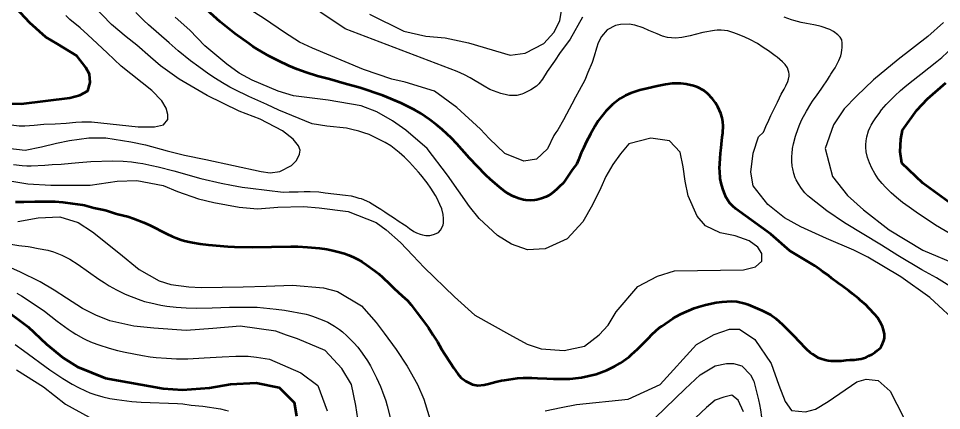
# Model space of a CAD drawing. Header units: metres. Extents: x 552626 to 559174, y 1843804 to 1852371.
# Drawn here: x 557821 to 558349, y 1849595 to 1849819 of the extents above; entities that cross this region are included whole.
import ezdxf

# ---------------------------------------------------------------- set-up
doc = ezdxf.new("R2010")
doc.units = ezdxf.units.M
doc.header["$LTSCALE"] = 6.8
doc.layers.add('1', color=7, linetype='Continuous', lineweight=25)
doc.layers.add('2', color=7, linetype='Continuous', lineweight=53)

msp = doc.modelspace()

# ---------------------------------------------------------------- linework, layer by layer
at = {"layer": '1'}
for points in [[(558021.88, 1849821.62), (558041.38, 1849811.9), (558054.06, 1849808.99), (558065.1, 1849808.07), (558078.54, 1849805.24), (558102.24, 1849798.19), (558110.99, 1849799.32), (558121.55, 1849804.78), (558127.25, 1849811.09), (558130.73, 1849817.79), (558134.95, 1849843.74)], [(558143.67, 1849819.99), (558136.58, 1849807.28), (558135.23, 1849805.26), (558130.93, 1849799.68), (558127.73, 1849794.77), (558123.53, 1849788.84), (558120.81, 1849784.47), (558118.8, 1849781.78), (558117.37, 1849780.44), (558114.19, 1849778.28), (558110.79, 1849776.59), (558109.9, 1849776.22), (558109.04, 1849775.91), (558106.11, 1849775.14), (558103, 1849775.03), (558102.03, 1849775.12), (558101.01, 1849775.28), (558096.92, 1849776.29), (558092.8, 1849777.75), (558090.75, 1849778.64), (558087.5, 1849780.38), (558079.33, 1849785.19), (558076.11, 1849786.93), (558071.9, 1849788.88), (558007.88, 1849813.17), (557979.41, 1849832.55)], [(557813.07, 1849745.17), (557824.67, 1849743.8), (557834.09, 1849745.78), (557842.6, 1849747.79), (557850.02, 1849749.28), (557861.02, 1849750.93), (557870.92, 1849750.91), (557885.07, 1849748.68), (557893.62, 1849746.96), (557906, 1849743.37), (557915.8, 1849740.89), (557928.02, 1849738.57), (557959.86, 1849731.6), (557965.01, 1849730.9), (557970.41, 1849731.6), (557977.21, 1849735.12), (557980.02, 1849737.94), (557981.66, 1849741.46), (557982.13, 1849743.8), (557981.19, 1849746.38), (557978.14, 1849750.14), (557971.93, 1849754.93), (557959.2, 1849761.57), (557947.11, 1849766.09), (557928.85, 1849775.06), (557912.84, 1849784.53), (557902.2, 1849792.06), (557896.49, 1849797.06), (557888.5, 1849803.86), (557882.42, 1849808.69), (557874.01, 1849815.82), (557863.36, 1849826.82)], [(558146.82, 1849788.26), (558145.03, 1849783.95), (558141.8, 1849778.02), (558139.69, 1849774.13), (558137.58, 1849770.24), (558134.5, 1849764.51), (558132.8, 1849761.12), (558129.52, 1849755.55), (558128.52, 1849753.89), (558127.35, 1849752.2), (558123.6, 1849744.69), (558117.3, 1849738.7), (558110.23, 1849737.63), (558099.32, 1849741.91), (558090.23, 1849750.51), (558085.24, 1849755.85), (558071.85, 1849768.33), (558059.09, 1849777.54), (558042.28, 1849782.81), (558034.63, 1849784.5), (558018.44, 1849789.98), (557989.13, 1849802.17), (557981.78, 1849805.7), (557973.04, 1849811.25), (557961.61, 1849818.94), (557952.31, 1849824.95)], [(557816.6, 1849758.26), (557821.28, 1849757.84), (557824.47, 1849757.79), (557829.75, 1849758.15), (557835.33, 1849758.68), (557841.75, 1849758.99), (557848.18, 1849759.21), (557853.66, 1849759.93), (557857.11, 1849760.14), (557862.59, 1849760.04), (557889.44, 1849757.24), (557898.61, 1849757.24), (557903.9, 1849758.29), (557906.37, 1849761.47), (557906.37, 1849764.29), (557905.31, 1849767.82), (557902.85, 1849772.06), (557897.2, 1849778.06), (557879.66, 1849791.85), (557871.52, 1849799.53), (557863.28, 1849807.42), (557860.56, 1849809.91), (557856.13, 1849813.77), (557850.31, 1849818.65), (557847.88, 1849820.84)], [(557919.27, 1849795), (557912.22, 1849800.76), (557907.07, 1849805.2), (557895.36, 1849815.52), (557892.61, 1849818.11), (557888.03, 1849822.66)], [(558165.43, 1849741.79), (558161, 1849735.62), (558157.16, 1849728.75), (558154.3, 1849722.25), (558149.37, 1849712.55), (558143.93, 1849702.8), (558135.03, 1849693.03), (558122.29, 1849687.45), (558112.33, 1849686.82), (558103.09, 1849690.01), (558095.06, 1849695), (558084.56, 1849704.72), (558079, 1849711.67), (558066.41, 1849729.51), (558054.75, 1849744.77), (558042.61, 1849755.33), (558035.05, 1849760.64), (558025.98, 1849765.76), (558017.11, 1849769.12), (557998.07, 1849772.46), (557978.37, 1849774.96), (557969.58, 1849777.55), (557954.58, 1849783.93), (557947.17, 1849787.96), (557940.15, 1849793.07), (557927.5, 1849803.58), (557918.89, 1849812.49), (557910.45, 1849819.88)], [(558278.93, 1849815), (558276.23, 1849815.51), (558272.05, 1849816.22), (558268.97, 1849816.87), (558264.74, 1849817.93), (558263.42, 1849818.33), (558259.23, 1849819.85)], [(558308.93, 1849758.07), (558310.09, 1849760), (558311.74, 1849762.42), (558313.48, 1849764.89), (558314.97, 1849766.84), (558317.63, 1849769.9), (558320.03, 1849772.43), (558322.51, 1849774.95), (558325.81, 1849778.04), (558328.18, 1849780.06), (558331.23, 1849782.51), (558337.49, 1849787.29), (558346.61, 1849794.47), (558349.36, 1849796.9), (558359.19, 1849805.99), (558363.43, 1849810.35), (558368.27, 1849814.78), (558373.59, 1849820.63)], [(558360.27, 1849643.16), (558342.57, 1849659.51), (558325.91, 1849671.36), (558307.13, 1849682.58), (558299.08, 1849686.67), (558283.39, 1849693.35), (558268.75, 1849699.9), (558259.28, 1849705.12), (558249.91, 1849712.78), (558241.35, 1849723.5), (558240.19, 1849731.34), (558241.39, 1849742.15), (558244.45, 1849751.49), (558247.27, 1849754.12), (558247.85, 1849755.46), (558248.72, 1849757.39), (558250.31, 1849761.03), (558251.56, 1849763.64), (558253.49, 1849767.51), (558255.41, 1849771.37), (558256.5, 1849773.78), (558257.54, 1849775.9), (558259.2, 1849778.83), (558260.1, 1849780.57), (558261.27, 1849783.08), (558261.66, 1849784.4), (558262.02, 1849786.08), (558261.97, 1849787.26), (558261.83, 1849788.52), (558261.53, 1849789.58), (558261.18, 1849791), (558259.77, 1849792.93), (558258.25, 1849794.31), (558255.12, 1849796.95), (558254.01, 1849797.83), (558250.14, 1849800.58), (558247.18, 1849802.61), (558243.83, 1849804.77), (558239.46, 1849807.1), (558236.65, 1849808.51), (558232.55, 1849810.13), (558229.78, 1849811.18), (558226.94, 1849812.13), (558223.08, 1849812.42), (558220.8, 1849812.43), (558219.26, 1849812.34), (558212.56, 1849811.12), (558208.31, 1849810.08), (558205.39, 1849809.29), (558202.45, 1849808.68), (558200.67, 1849808.3), (558196.89, 1849807.86), (558192.47, 1849808.27), (558189.55, 1849809.12), (558186.4, 1849810.3), (558181.79, 1849812.33), (558178.53, 1849813.78), (558173.78, 1849815.42), (558170.36, 1849815.85), (558165.46, 1849815.65), (558162.6, 1849815.14), (558157.87, 1849812.68), (558154.56, 1849808.93), (558152.72, 1849805.16), (558151.79, 1849802.14), (558150.48, 1849797.61), (558149.26, 1849794.01), (558146.82, 1849788.26)], [(558355.48, 1849665.16), (558346.44, 1849670.72), (558338.07, 1849675.42), (558324.26, 1849683.64), (558314.82, 1849689.55), (558293.76, 1849702.34), (558283.7, 1849709.08), (558273.72, 1849716.87), (558272.73, 1849717.76), (558271.05, 1849719.48), (558269.09, 1849721.88), (558267.31, 1849724.54), (558266.11, 1849726.78), (558265.54, 1849728.08), (558264.69, 1849730.53), (558264.07, 1849733.14), (558263.83, 1849734.65), (558263.6, 1849737.52), (558263.6, 1849740.43), (558263.69, 1849742), (558264.02, 1849744.77), (558264.55, 1849747.52), (558265.7, 1849751.92), (558267.13, 1849756.2), (558268.12, 1849758.75), (558269.33, 1849761.4), (558271.93, 1849766.24), (558274.41, 1849770.41), (558275.36, 1849771.91), (558278.1, 1849775.44), (558279.03, 1849776.82), (558280.74, 1849779.39), (558281.84, 1849780.97), (558283.25, 1849782.96), (558284.03, 1849784.14), (558285.18, 1849786), (558285.94, 1849787.37), (558287.33, 1849789.53), (558288.34, 1849791.02), (558289.69, 1849793.54), (558290.51, 1849795.18), (558291.58, 1849797.77), (558291.93, 1849799.45), (558292.19, 1849801.21), (558292.32, 1849802.41), (558292.39, 1849804.97), (558292.24, 1849807.05), (558291.26, 1849808.49), (558289.83, 1849809.78), (558287.43, 1849811.69), (558285.28, 1849812.91), (558280.44, 1849814.63), (558278.93, 1849815)], [(558350.48, 1849816.8), (558341.48, 1849808.95), (558324.49, 1849795.68), (558310.26, 1849784.14), (558300.53, 1849774.8), (558293.53, 1849767.43), (558287.38, 1849758.24), (558282.64, 1849744.71), (558286.9, 1849728.86), (558295.49, 1849717.89), (558304.52, 1849709.8), (558319.35, 1849698.26), (558338.55, 1849686.7), (558359.38, 1849677.78)], [(557817.92, 1849735.66), (557823.01, 1849735.07), (557825.6, 1849734.91), (557828.17, 1849734.92), (557835.89, 1849735.17), (557840.19, 1849735.59), (557845.2, 1849735.9), (557851.15, 1849736.47), (557855.3, 1849736.72), (557862.19, 1849737.29), (557874.64, 1849737.71), (557880.77, 1849737.46), (557885.51, 1849737.13), (557889.11, 1849736.65), (557892.03, 1849736.15), (557897.21, 1849735.13), (557900.73, 1849734.32), (557909.83, 1849732), (557925.31, 1849727.68), (557936.95, 1849724.89), (557942.81, 1849723.75), (557948.9, 1849722.71), (557953.61, 1849722.13), (557972.34, 1849719.89), (557975.81, 1849719.93), (557980.99, 1849720.07), (557984.46, 1849720.1), (557987.74, 1849720.11), (557992.87, 1849719.97), (557996.4, 1849719.46), (558008.06, 1849718.06), (558011.2, 1849717.69), (558013.37, 1849717.12), (558015.73, 1849716.39), (558017.03, 1849716.17), (558021.75, 1849714.07), (558026.36, 1849711.22), (558028.23, 1849710.07), (558030.5, 1849708.59), (558031.98, 1849707.58), (558036.04, 1849704.85), (558038.13, 1849703.35), (558041.86, 1849701.04), (558042.74, 1849700.51), (558044.65, 1849698.99), (558047.22, 1849697.28), (558048.67, 1849696.62), (558050.77, 1849695.77), (558052.1, 1849695.37), (558053.96, 1849695.04), (558054.96, 1849695.06), (558056.24, 1849695.03), (558058.46, 1849695.56), (558059.86, 1849696.08), (558061.24, 1849696.79), (558062.46, 1849698.12), (558063.87, 1849700.92), (558064.17, 1849702.33), (558064.16, 1849704.79), (558063.91, 1849706.95), (558063.15, 1849710.33), (558062.14, 1849712.77), (558060.25, 1849716.57), (558059.54, 1849717.95), (558056.88, 1849722.03), (558054.71, 1849725.06), (558051.25, 1849729.78), (558049.9, 1849731.17), (558044.75, 1849737.06), (558041.88, 1849739.83), (558038.83, 1849742.59), (558034.03, 1849746.23), (558030.77, 1849748.32), (558023.13, 1849752.1), (558021.51, 1849752.74), (558018.56, 1849753.77), (558015.61, 1849754.8), (558011.58, 1849755.7), (558008.68, 1849756.37), (557997.36, 1849757.59), (557988.9, 1849759), (557969.95, 1849766.78), (557963.07, 1849769.94), (557952.64, 1849774.56), (557944.58, 1849778.5), (557941.85, 1849779.93), (557937.66, 1849782.37), (557933.72, 1849784.82), (557929.81, 1849787.38), (557924.01, 1849791.45), (557919.27, 1849795)], [(558359.09, 1849693.15), (558345.87, 1849700.99), (558334.67, 1849708.41), (558330.73, 1849711.14), (558326.96, 1849713.93), (558323.47, 1849716.72), (558320.42, 1849719.45), (558317.13, 1849722.7), (558315.21, 1849724.76), (558312.99, 1849727.48), (558311.06, 1849730.42), (558309.4, 1849733.47), (558307.98, 1849736.54), (558306.88, 1849739.67), (558306.19, 1849742.93), (558305.94, 1849745.47), (558305.92, 1849746.82), (558306.11, 1849749.18), (558306.51, 1849751.45), (558307.5, 1849754.86), (558308.37, 1849756.96), (558308.93, 1849758.07)], [(557817.06, 1849726.08), (557826.24, 1849724.56), (557839.31, 1849723.88), (557848.96, 1849723.83), (557861.94, 1849723.9), (557877.25, 1849726.05), (557888.51, 1849726.57), (557903.76, 1849723.69), (557911.87, 1849720.25), (557923.93, 1849715.98), (557932.66, 1849713.89), (557947.12, 1849711.18), (557957.76, 1849710.35), (557969.24, 1849711.15), (557983.97, 1849711.69), (557993.05, 1849710.93), (558009.51, 1849708.71), (558025.54, 1849702.44), (558031.42, 1849698.23), (558039.57, 1849691.07), (558046.6, 1849683.64), (558053.06, 1849676.67), (558070.42, 1849659.89), (558082.17, 1849649.41), (558101.96, 1849638.31), (558112.11, 1849632.79), (558119.99, 1849630.22), (558133.23, 1849629.17), (558144.9, 1849631.67), (558153.29, 1849638.16), (558158.43, 1849643.77), (558163.09, 1849651.37), (558175.45, 1849665.78), (558186.6, 1849671.69), (558196.41, 1849674.75), (558235.83, 1849675.3), (558242.7, 1849677.11), (558246.31, 1849680.36), (558246.31, 1849684.7), (558244.14, 1849688.32), (558239.09, 1849691.93), (558231.14, 1849694.83), (558222.46, 1849696.64), (558214.15, 1849700.61), (558209.45, 1849706.04), (558204.21, 1849717.69), (558202.6, 1849726.13), (558201.41, 1849734.22), (558199.66, 1849742.76), (558193.51, 1849749.26), (558182.92, 1849750.74), (558170.32, 1849747.37), (558165.43, 1849741.79)], [(557820.48, 1849703.07), (557832.07, 1849705.17), (557844.48, 1849705.7), (557855.02, 1849702.4), (557863.22, 1849697.05), (557878.22, 1849685.14), (557889.99, 1849675.56), (557901.28, 1849669.14), (557908.09, 1849666.96), (557918.39, 1849665.7), (557925.5, 1849665.36), (557949.51, 1849665.68), (557962.72, 1849666.04), (557977.7, 1849666.6), (557995.37, 1849665.03), (558003.45, 1849663), (558017.25, 1849654.81), (558025.55, 1849645.22), (558030.23, 1849639.2), (558037.09, 1849629.83), (558043.33, 1849620.26), (558049.3, 1849609.75), (558052.83, 1849601.41), (558057.88, 1849585.22)], [(557815.35, 1849690.34), (557821.11, 1849689.31), (557826.29, 1849688.81), (557827.54, 1849688.62), (557832.04, 1849687.63), (557837.6, 1849686.57), (557840.8, 1849685.63), (557845.63, 1849683.78), (557847.93, 1849682.72), (557850.28, 1849681.39), (557854.94, 1849678.38), (557866.79, 1849670.13), (557869.8, 1849668.14), (557872.84, 1849666.25), (557876.86, 1849663.97), (557881.99, 1849661.46), (557885.4, 1849660.08), (557890.93, 1849658.03), (557893.04, 1849657.34), (557896.59, 1849656.45), (557902.35, 1849655.21), (557905.76, 1849654.58), (557911.06, 1849654), (557916.8, 1849653.58), (557922.57, 1849653.43), (557931.7, 1849653.67), (557941.73, 1849654.09), (557952.73, 1849654.08), (557957.42, 1849653.93), (557968.42, 1849652.96), (557973.09, 1849652.4), (557985.53, 1849649.97), (557986.88, 1849649.61), (557989.23, 1849648.83), (557994.78, 1849646.8), (557997.92, 1849645.42), (557999.88, 1849644.3), (558001.78, 1849643.09), (558004.56, 1849641.17), (558006.27, 1849639.87), (558008.89, 1849637.62), (558012.9, 1849633.64), (558015.07, 1849631.14), (558017.57, 1849627.8), (558020.66, 1849623.29)], [(558016.31, 1849582.52), (558013.89, 1849597.69), (558011.47, 1849609.82), (558006.02, 1849618.92), (557996.35, 1849629.23), (557980.63, 1849635.9), (557974.29, 1849637.93), (557968.12, 1849640.29), (557947.73, 1849643.1), (557932.19, 1849641.83), (557916.76, 1849640.7), (557898.36, 1849641.93), (557886.9, 1849643.18), (557873.17, 1849646.24), (557865.09, 1849649.42), (557857.46, 1849653.17), (557848.41, 1849659.21), (557841.34, 1849663.67), (557833.19, 1849668.52), (557821.6, 1849674.26), (557810.24, 1849679.13)], [(557819.9, 1849662.09), (557822.65, 1849660.46), (557827.51, 1849657.32), (557835.64, 1849651.71), (557843.07, 1849646.07), (557849.28, 1849641.53), (557851.5, 1849639.96), (557853.63, 1849638.61), (557858.12, 1849636.07), (557860.03, 1849635.08), (557863.09, 1849633.72), (557866.74, 1849632.38), (557872.74, 1849630.48), (557877.6, 1849629.2), (557881.92, 1849628.23), (557886.85, 1849627.24), (557891.82, 1849626.35), (557896.23, 1849625.68), (557899.62, 1849625.28), (557905.49, 1849624.79), (557911.3, 1849624.51), (557917.82, 1849624.52), (557927.19, 1849624.94), (557937.48, 1849625.65), (557945.31, 1849625.97), (557949.28, 1849626), (557952.28, 1849625.91), (557957.1, 1849625.5), (557964.63, 1849624.32), (557982.44, 1849616.49), (557992.12, 1849609.21), (557997.56, 1849594.66)], [(558122.27, 1849594.73), (558131.43, 1849596.68), (558140.37, 1849598.35), (558169.85, 1849601.48), (558188.18, 1849609.76), (558209, 1849632.67), (558219.15, 1849638.47), (558227.85, 1849641.37), (558233.65, 1849641.37), (558242.35, 1849635.57), (558251.77, 1849621.78), (558256.12, 1849609.45), (558259.75, 1849600.02), (558263.37, 1849594.94), (558271.34, 1849594.22), (558277.14, 1849595.67), (558284.39, 1849600.02), (558300.87, 1849611.34), (558306.2, 1849612.87), (558313.05, 1849612.11), (558319.91, 1849606.01), (558343.14, 1849560.56)], [(557818.96, 1849632.6), (557823.79, 1849629.24), (557838.71, 1849618.23), (557841.61, 1849616.26), (557846.32, 1849613.26), (557851.56, 1849610.04), (557855.26, 1849608.03), (557859.11, 1849606.18), (557861.71, 1849605.07), (557864.45, 1849604.05), (557869.07, 1849602.69), (557873.08, 1849601.8), (557877.15, 1849601.14), (557885.8, 1849600.12), (557891.01, 1849599.7), (557911.79, 1849598.9), (557914.97, 1849598.64), (557919.65, 1849597.98), (557926.32, 1849597.38), (557936.48, 1849595.84), (557939.42, 1849595.19)], [(558020.66, 1849623.29), (558022.34, 1849620.43), (558025.87, 1849613.61), (558028.13, 1849608.61), (558029.3, 1849605.54), (558031.1, 1849600.36), (558031.97, 1849597.62), (558033.69, 1849590.98)], [(558185.42, 1849590.79), (558202.48, 1849607.28), (558211.18, 1849615.26), (558219.6, 1849620.4), (558226.08, 1849621.79), (558230.24, 1849621.79), (558234.87, 1849620.4), (558239.96, 1849615.31), (558241.81, 1849611.61), (558244.45, 1849601.1), (558245.04, 1849598.33), (558245.57, 1849595.29), (558246.15, 1849591.07)], [(557819.73, 1849618.25), (557835.25, 1849608.46), (557847.7, 1849598.57), (557861.31, 1849591)], [(558235.82, 1849594.22), (558232.92, 1849600.75), (558229.3, 1849603.65), (558224.64, 1849602.45), (558219.68, 1849600.8), (558214.73, 1849596.66), (558195.5, 1849578.58)], [(557939.42, 1849595.19), (557941.12, 1849594.63)]]:
    msp.add_lwpolyline(points, dxfattribs=at)
at = {"layer": '2'}
for points in [[(557815.29, 1849770.63), (557822.4, 1849770.29), (557850.3, 1849773.82), (557855.94, 1849775.23), (557860.53, 1849777.7), (557861.94, 1849782.64), (557861.58, 1849787.23), (557859.47, 1849791.11), (557854.18, 1849797.82), (557843.01, 1849804.68), (557836.4, 1849808.55), (557827.37, 1849816.64), (557819.29, 1849825.36)], [(558154.72, 1849763.38), (558152.75, 1849760.69), (558150.97, 1849757.84), (558148.33, 1849753.06), (558145.84, 1849748.49), (558144.47, 1849745.32), (558143, 1849742.23), (558141.53, 1849738.32), (558140.42, 1849736.09), (558137.87, 1849732.67), (558134.46, 1849727.48), (558133.23, 1849725.79), (558132.44, 1849724.86), (558130.82, 1849723.18), (558129.04, 1849721.53), (558126.18, 1849719.1), (558124.13, 1849717.73), (558122.86, 1849717.08), (558120.29, 1849716.14), (558117.62, 1849715.48), (558116.2, 1849715.25), (558113.74, 1849715.09), (558111.3, 1849715.25), (558109.91, 1849715.48), (558107.32, 1849716.16), (558104.8, 1849717.08), (558103.51, 1849717.65), (558101.37, 1849718.81), (558099.34, 1849720.15), (558096.17, 1849722.63), (558091.07, 1849727.03), (558088.11, 1849729.8), (558079.1, 1849739.3), (558071.73, 1849747.47), (558068.46, 1849750.86), (558066.26, 1849753), (558063.31, 1849755.71), (558060.13, 1849758.37), (558056.18, 1849761.4), (558053.7, 1849763.17), (558051.25, 1849764.78), (558047.48, 1849766.9), (558039.87, 1849770.76), (558029.51, 1849775.11), (558016.42, 1849779.48), (558007.26, 1849781.95), (557998.88, 1849784.39), (557991.96, 1849786.23), (557985.51, 1849788.32), (557980.11, 1849790.26), (557975.62, 1849792.14), (557969.72, 1849794.98), (557964.4, 1849797.67), (557957.53, 1849801.65), (557955.04, 1849803.2), (557952.68, 1849804.79), (557944.97, 1849810.31), (557936.27, 1849817.29), (557928.65, 1849824.03)], [(558214.13, 1849655.29), (558220.17, 1849656.72), (558223.78, 1849657.13), (558228.94, 1849657.45), (558232.07, 1849657.26), (558236.94, 1849656.18), (558238.64, 1849655.64), (558246.52, 1849652.17), (558251.46, 1849649.72), (558254.35, 1849647.59), (558258.23, 1849644.02), (558261.1, 1849641.25), (558265.02, 1849637.32), (558267.41, 1849634.76), (558271.78, 1849630.15), (558274.11, 1849628.14), (558275.21, 1849627.26), (558278.54, 1849625.27), (558280.17, 1849624.64), (558282.63, 1849623.82), (558284.4, 1849623.57), (558285.98, 1849623.3), (558287.7, 1849623.4), (558290.27, 1849623.33), (558292.09, 1849623.36), (558294.69, 1849623.75), (558296.69, 1849623.8), (558299.42, 1849623.93), (558300.5, 1849624.05), (558303.18, 1849624.54), (558305.92, 1849625.31), (558307.74, 1849626.16), (558309.3, 1849626.89), (558311.34, 1849628.22), (558312.41, 1849629.16), (558314.07, 1849630.63), (558314.85, 1849631.81), (558315.52, 1849633.08), (558316.22, 1849634.98), (558316.53, 1849636.2), (558316.54, 1849638.49), (558316.07, 1849640.99), (558315.49, 1849642.93), (558314.54, 1849644.83), (558312.52, 1849648.07), (558310.83, 1849650.06), (558307.92, 1849653.2), (558305.85, 1849655.33), (558302.61, 1849658.06), (558301.69, 1849658.96), (558298.38, 1849661.59), (558296.17, 1849663.35), (558292.49, 1849665.94), (558290.1, 1849667.67), (558286.41, 1849670.44), (558284.28, 1849672.29), (558281.11, 1849674.48), (558279.32, 1849675.74), (558276.73, 1849677.63), (558262.43, 1849686.2), (558251.63, 1849695.87), (558231.45, 1849710.31), (558229.72, 1849711.84), (558227.96, 1849713.74), (558226.06, 1849716.72), (558224.91, 1849719.6), (558224.12, 1849721.7), (558223.11, 1849724.96), (558222.54, 1849727.54), (558222.32, 1849731.8), (558222.24, 1849733.35), (558222.58, 1849739.13), (558222.78, 1849742.08), (558223.07, 1849745.12), (558223.29, 1849747.25), (558223.73, 1849751.31), (558224, 1849753.72), (558224.17, 1849757.84), (558224, 1849760.11), (558223.65, 1849762.35), (558223, 1849764.83), (558221.29, 1849768.65), (558219.84, 1849770.94), (558218.2, 1849773.22), (558215.21, 1849776.25), (558213.1, 1849777.93), (558209.59, 1849779.9), (558207.22, 1849780.63), (558203.01, 1849781.52), (558200.05, 1849781.91), (558195.12, 1849781.89), (558191.16, 1849781.43), (558186.44, 1849780.43), (558180.83, 1849779.15), (558176.57, 1849778.12), (558171.37, 1849776.51), (558168.33, 1849775.16), (558165.26, 1849773.35), (558160.9, 1849769.93), (558157.05, 1849766.11), (558154.72, 1849763.38)], [(558359.56, 1849709.68), (558338.65, 1849724.9), (558326.51, 1849736.46), (558325.59, 1849742.88), (558326.05, 1849750.22), (558326.97, 1849755.27), (558335.22, 1849766.73), (558341.18, 1849773.16), (558351.72, 1849782.33)], [(557819.15, 1849714.36), (557823.96, 1849714.27), (557830.29, 1849714.54), (557834.8, 1849714.55), (557841.83, 1849714.43), (557846.27, 1849714.17), (557851.73, 1849713.37), (557857.46, 1849712.65), (557858.72, 1849712.38), (557864.01, 1849710.84), (557869.75, 1849709.7), (557871.17, 1849709.32), (557876.36, 1849707.6), (557877.77, 1849707.2), (557883.46, 1849705.84), (557886.65, 1849704.74), (557892.58, 1849702.43), (557895.99, 1849700.98), (557905.75, 1849695.99), (557908.97, 1849694.5), (557911.01, 1849693.65), (557913.98, 1849692.57), (557915.8, 1849692.02), (557918.62, 1849691.33), (557920.4, 1849690.98), (557924.82, 1849690.28), (557929.6, 1849689.73), (557940.75, 1849688.82), (557944.52, 1849688.63), (557954.59, 1849688.31), (557976.67, 1849688.75), (557980.85, 1849688.69), (557986.22, 1849688.42), (557993.17, 1849687.79), (557997.42, 1849687.14), (558000.79, 1849686.48), (558003.92, 1849685.75), (558007.55, 1849684.67), (558009.87, 1849683.81), (558012.68, 1849682.6), (558015.22, 1849681.3), (558017.64, 1849679.88), (558020.09, 1849678.28), (558024.84, 1849674.84), (558027.1, 1849673.03), (558029.26, 1849671.13), (558033.51, 1849667.18), (558036, 1849664.73), (558040.48, 1849660.56), (558043.62, 1849657.89), (558045.55, 1849655.38), (558049.17, 1849650.87), (558051.65, 1849647.59), (558055.55, 1849642.2), (558058.01, 1849638.28), (558060.67, 1849634.21), (558063.07, 1849630.01), (558070.08, 1849619.04), (558072.35, 1849615.93), (558074.14, 1849613.85), (558076.85, 1849611.7), (558080.83, 1849609.69), (558083.89, 1849609.22), (558087.41, 1849609.53), (558089.9, 1849610.18), (558094.16, 1849611.22), (558097.44, 1849612.05), (558099.06, 1849612.24), (558106.59, 1849613.47), (558109.77, 1849613.56), (558114.7, 1849613.58), (558118, 1849613.41), (558123.31, 1849613.29), (558127.07, 1849613.08), (558132.82, 1849613.1), (558136.39, 1849613.06), (558141.53, 1849613.56), (558143.15, 1849613.74), (558151.52, 1849615.61), (558157.71, 1849618.06), (558159.19, 1849618.69), (558162.21, 1849620.22), (558165.29, 1849622.03), (558170.44, 1849625.64), (558171.76, 1849626.88), (558175.23, 1849630.02), (558177.79, 1849632.41), (558181.28, 1849636.19), (558183.65, 1849638.56), (558187.62, 1849642.12), (558189.14, 1849643.21), (558195.4, 1849647.58), (558196.93, 1849648.48), (558200.29, 1849650.24), (558207.59, 1849653.45), (558210.05, 1849654.28), (558214.13, 1849655.29)], [(557810.6, 1849654.6), (557826.36, 1849642.78), (557836.9, 1849632.8), (557846.41, 1849625.02), (557854.58, 1849619.91), (557870.63, 1849613.4), (557903.73, 1849607.43), (557914.73, 1849606.76), (557930.16, 1849607.89), (557942.15, 1849609.91), (557956.85, 1849610.7), (557970.15, 1849607.98), (557978.59, 1849599.44), (557980, 1849591.63)]]:
    msp.add_lwpolyline(points, dxfattribs=at)

doc.saveas('drawing.dxf')
